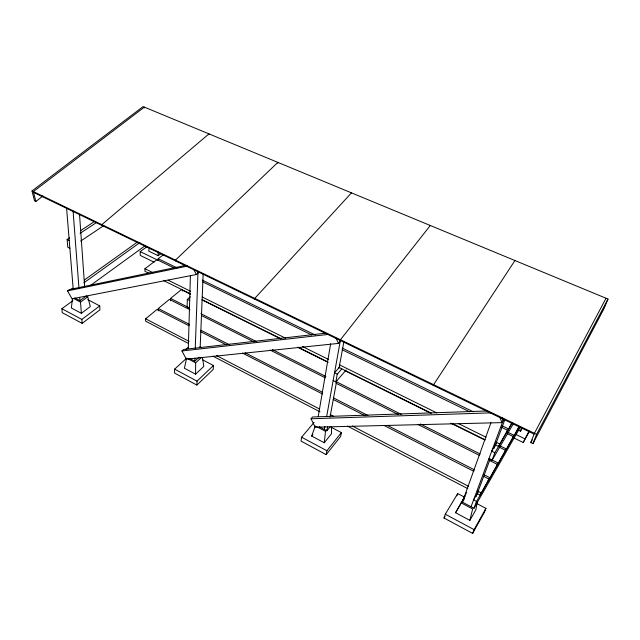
<?xml version="1.0" encoding="UTF-8"?>
<svg xmlns="http://www.w3.org/2000/svg" width="640" height="640" viewBox="0 0 640 640"><rect width="100%" height="100%" fill="white"/><g stroke="black" fill="none" stroke-linecap="round" stroke-linejoin="round"><path stroke-width="0.96" d="M186.632 358.096L184.408 368.224L195.576 374.176L195.648 362.848L201.648 357.288M170.528 300.816L170.552 298.456L181.344 289.656L190.296 294.088M277.84 163.2L277.856 162.392L175.448 260.128L175.528 260.944M186.248 358.56L174.616 369.136L174.56 373.072L196.88 385.072L213.232 369.424L213.448 365.52L202.84 359.952M182.408 291.088L182.44 289.52M190.368 296.84L187.312 299.392L187.104 307.2L189.456 308.384M188.296 348.64L190.4 275.776M189.728 358.512L194.792 361.176L194.904 358.184M195.256 348.208L198.016 271.352M196.88 385.072L197.032 381.152L213.448 365.52M200.168 347.6L203.168 273.928M340.376 340.536L340.448 339.736L430.304 225.496M72.376 298.8L71.4 308L81.368 313.312L90.328 306.592L87.76 296.784L86.16 295.952M315.32 425.968L311.648 436.04L324.248 442.752L325.504 431.344L326.68 429.904M314.024 422.48L301.616 437.2L301.008 441.088L326.192 454.632L340.624 436.448L341.392 432.592L331.096 427.192M149.208 248.192L148.72 251.104L158.184 255.688L161.176 253.448M318.216 416.544L330.68 343.68M477.304 501.44L475.872 509.808L469.872 520.368L455.552 512.736L464.976 496.168L461.688 502.336M324.328 429.424L324.856 426.504M326.616 416.752L340.488 339.736M319.24 426.744L326.888 430.776L327.688 426.392M333.128 380.592L335.832 381.952L337.256 374.176L341.8 368.928M330.016 417.168L336.704 380.816M339.048 368.048L343.928 341.528M326.192 454.632L326.92 450.76L341.392 432.592M433.176 385.344L514.936 260.528M469.872 520.368L472.64 508.944L461.04 502.832M517.912 429.92L520.544 431.192L521.512 427.52M476.232 503.272L485.936 508.36L484.464 512.136L472.632 533.4L444 518L445.304 514.208L457.704 493.56L463.88 496.8M456.912 495.84L457.704 493.56M520.088 427.568L473.976 508.264L462.384 502.16L490.944 422.752M463.616 500.064L464.896 495.568M471.064 506.736L503.688 419.032M476.088 496.696L490.024 459.4M494.2 448.216L504.992 419.312M473.976 508.264L476.544 501.424L519.48 426.496M488.872 458.864L491.968 460.424L494.848 452.768L512.44 422.696M483.584 476.32L488.92 479.048L480.176 495.096L477.52 493.712M501.224 427.152L507.52 430.216L498.536 446.464L494.96 444.688M488.048 481.36L488.92 479.048M506.536 432.784L507.52 430.216M488.856 479.936L497.336 464.384L489.312 460.352M507.36 431.376L511.712 423.048M496.448 466.688L497.336 464.384M497.232 465.32L505.456 450.232L499.184 447.128M472.632 533.4L474.08 529.632L485.936 508.36M504.56 452.528L505.456 450.232M505.32 451.208L513.296 436.56L507.008 433.496M512.4 438.856L513.296 436.56M513.128 437.584L518.912 426.76M42.952 196L35.856 201.48L34.504 200.824L32 190.928L143.064 106.6L608 299.048L603.992 308.672L532.96 443.568L530.816 442.528L534.416 433.312L606.048 298.24M532.96 443.568L536.592 434.36L608 299.048M513.592 437.808L523.224 442.512L529.04 431.048M530.816 442.528L532.208 439.888M523.224 442.512L529.432 431.36M520.544 431.192L522.48 427.792M478.608 491.24L473.608 499.888L476.544 501.424M491.968 460.424L513.552 423.408M496.264 443.504L491.72 451.208L494.848 452.768M455.552 512.736L461.216 503.136M463.328 499.912L464.152 498.528M462.384 502.16L463.768 499.808M466.44 492.616L465.496 494.848M487.2 410.96L312.528 416.992L311.016 418.776L315.2 427.2L501.992 422.616L503.256 420.512L502.144 417.792M444 518L444.992 516.344M324.248 442.752L331.536 433.736L331.432 427.024M326.888 430.776L330.048 426.904M311.648 436.04L312.88 434.56M335.832 381.952L346.176 369.912M339.744 366.832L334.528 372.816L337.256 374.176M325.664 333.168L183.648 349.456L181.936 350.984L186.344 359.16L338.496 343.4L340.088 341.64L339.272 339.888M351.464 192.864L254.752 298.392L254.76 299.2M195.576 374.176L203.816 366.416L202.464 357.648M194.792 361.176L199.088 357.216M185.984 349.352L188.2 347.36M188.128 343.264L145.648 321.184L145.616 318.8L157.088 309.44L189.112 325.808M158.28 310.84L158.272 308.472L169.4 299.392L189.896 309.704M185.6 265.408L69.352 289.568L67.504 290.888L72.056 298.816L196.352 274.528L198.176 273.04L197.312 271.36M72.872 300.688L61.864 308.712L62.24 312.656L82.16 323.368L99.944 309.816L99.72 305.896L87.68 299.592M82.16 323.368L81.864 319.424L99.72 305.896M149.448 273.552L144.968 271.336L144.936 268.72L156.968 259.64L174.048 267.952M158.216 260.44L158.216 258.704L163.656 254.608M81.368 313.312L80.52 302.128L87.76 296.784M74.752 297.936L79.92 300.656L85.352 296.664M154.016 262.144L140.264 255.424L140.192 251.616L146.552 246.984M90.016 285.768L144.84 245.96M83.864 282.808L139.872 242.616M71.296 289.328L72.92 288.168M84.304 280.032L137.136 242.264M80.632 241.088L103.816 225.608M80.072 233.36L96.752 222.376M69.864 248.28L67.776 247.232L67.12 239.448L69.624 237.808M80.488 230.688L94.68 221.376M67.504 290.888L187.664 266.056M181.936 350.984L328.064 334.44M311.016 418.776L490.904 412.864M32 190.928L536.592 434.36M33.568 192.408L534.112 434.072M158.216 258.704L177.064 267.864M202.208 280.08L315.32 335.032M342.256 348.12L473.328 411.8M502.056 425.752L508.344 428.808M202.808 281.952L311.568 334.872M342.128 349.744L469.768 411.848M140.192 251.616L157.448 260.016M515.944 434.48L524.736 438.76M507.736 432.224L514.024 435.288M144.936 268.72L152.992 272.704M168.216 280.216L190.6 291.28M202.24 297.032L285.512 338.168M302.52 346.568L328.488 359.4M339.232 364.704L436.832 412.92M458.32 423.536L486.08 437.248M495.928 442.112L499.512 443.88M499.952 445.816L506.208 448.912M163.768 280.648L190.616 293.952M202.256 299.712L281.024 338.728M298.032 347.152L327.568 361.784M339.208 367.544L431.408 413.208M451.992 423.408L485.112 439.808M201.936 299.856L280.72 338.888M297.736 347.32L328.176 362.4M345.184 370.832L430.248 412.968M450.84 423.176L484.864 440.032M67.12 239.448L69.224 240.496M187.312 299.392L189.688 300.576M170.552 298.456L189.296 307.872M200.896 313.704L256.232 341.504M272.304 349.576L325.856 376.48M336.568 381.856L401.72 414.592M420.464 424.008L480.264 454.048M490.088 458.984L498.12 463.016M201.48 315.536L254.056 341.992M270.096 350.056L325.344 377.856M336.04 383.232L398.416 414.624M418.024 424.48L479.512 455.416M158.272 308.472L189.376 324.344M200.928 330.24L229.368 344.752M245.36 352.92L322.672 392.376M333.336 397.816L367.992 415.504M387.544 425.48L474.632 469.928M483.512 474.464L489.736 477.632M200.68 331.72L226.48 344.912M242.496 353.096L322.56 394.016M333.24 399.472L365.264 415.848M383.944 425.392L473.8 471.32M145.616 318.8L189.096 341.352M199.744 346.88L201.52 347.8M216.608 355.624L319.544 409.016M330.192 414.536L333.736 416.384M352.376 426.048L468.624 486.344M477.496 490.944L481.048 492.784M212.904 356.152L319.992 411.816M347.424 426.08L467.784 488.648M73.28 298.304L80.52 302.128M187.448 358.528L195.648 362.848M316.168 426.416L325.504 431.344M61.864 308.712L81.864 319.424M174.616 369.136L197.032 381.152M301.616 437.2L326.92 450.76M445.304 514.208L474.08 529.632M193.744 269.464L196.352 274.528M336.032 338.152L338.496 343.4M499.76 417.176L501.992 422.616M35.856 201.48L33.368 191.584L144.352 107.136L144.456 107.936M102 225.44L101.848 224.624L208.96 133.88L209.008 134.688M66.568 207.984L73.16 288.528M73.088 211.128L79.008 288.72M79.688 297.672L79.92 300.656M79.528 214.344L84.648 286.744M158.112 251.816L158.184 255.688"/></g></svg>
